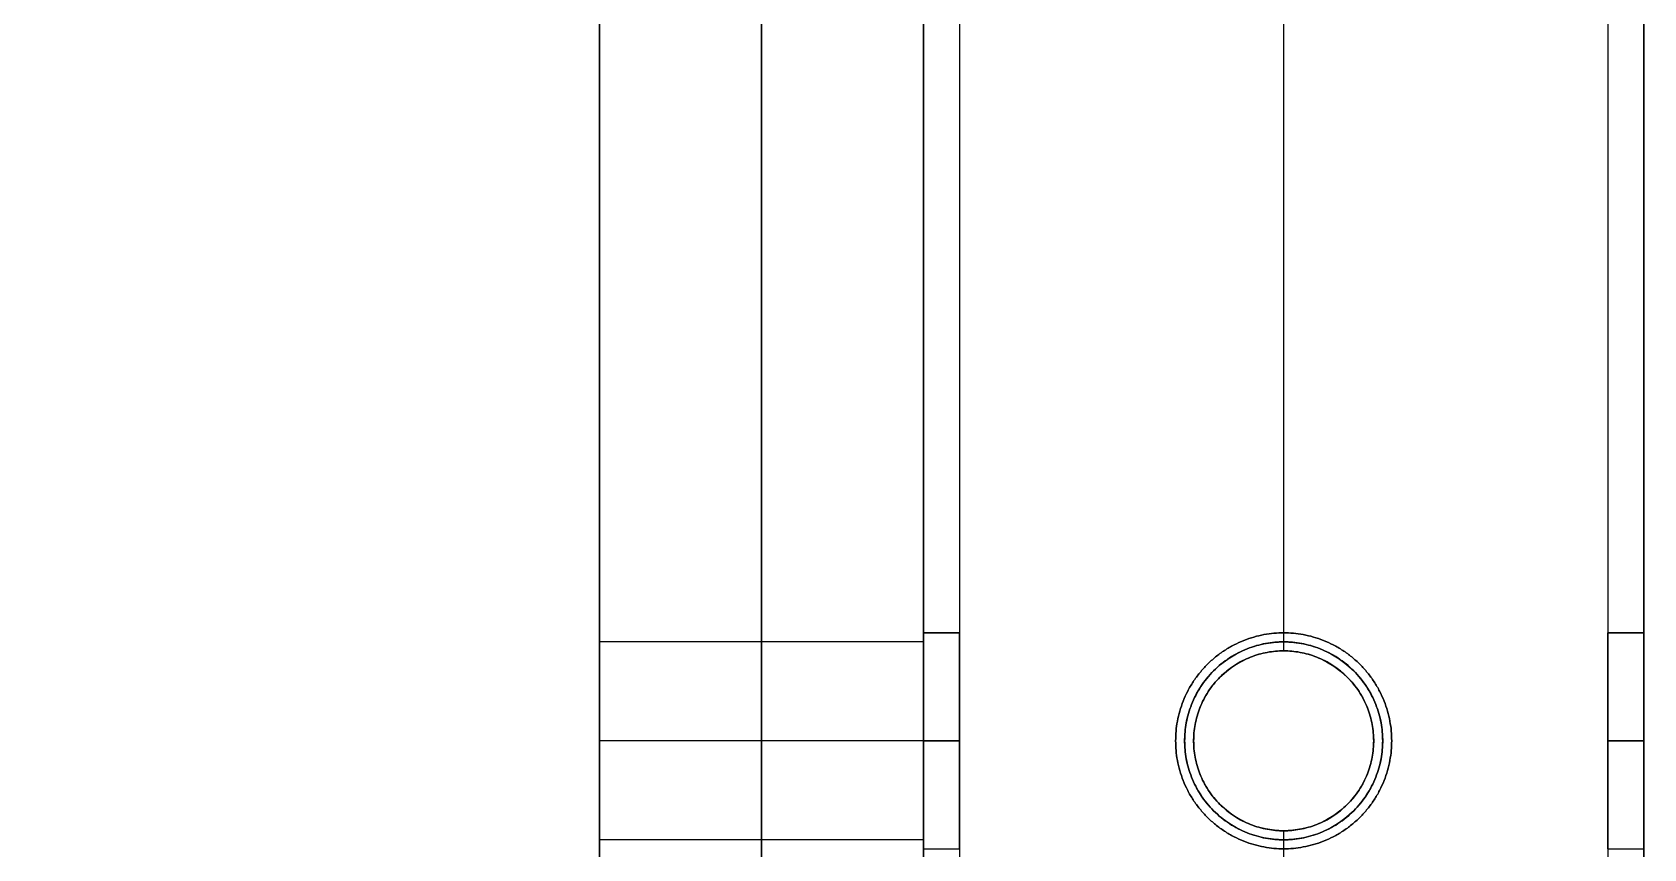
# Model space of a CAD drawing. Header units: millimetres. Extents: x -6529 to 809, y -8611 to 207.
# Drawn here: x 719.5 to 809, y -4921.7 to -4876.3 of the extents above; entities that cross this region are included whole.
import ezdxf

# ---------------------------------------------------------------- set-up
doc = ezdxf.new("R2010")
doc.units = ezdxf.units.MM
doc.header["$MEASUREMENT"] = 0
for name, color, linetype, true_color in [('gaten$11mm', 7, 'Continuous', 0xff6a35), ('platen', 7, 'Continuous', 0x007f00), ('staal', 5, 'Continuous', 0x0000ff)]:
    doc.layers.add(name, color=color, linetype=linetype, true_color=true_color)

# ---------------------------------------------------------------- blocks, each defined once
blk = doc.blocks.new('top plaat')
at = {"layer": 'platen'}
for p, q in [((1296, -1175), (1296, -1175, 18)), ((1290.5, -1180.5), (1290.5, -1180.5, 18)), ((1301.5, -1180.5), (1301.5, -1180.5, 18)), ((1296, -1186), (1296, -1186, 18))]:
    blk.add_line(p, q, dxfattribs=at)
for points in [[(1316, -1236), (1316, -927), (1316, -618), (1316, -309), (1316, 0)], [(1316, -1236, 18), (1316, -927, 18), (1316, -618, 18), (1316, -309, 18), (1316, 0, 18)], [(1316, -1236, 9), (1316, -927, 9), (1316, -618, 9), (1316, -309, 9), (1316, 0, 9)]]:
    blk.add_open_spline(points, degree=2, knots=[7292.2246, 7292.2246, 7292.2246, 7911.517745, 7911.517745, 8530.810891, 8530.810891, 8530.810891], dxfattribs=at)
for points, knots in [([(1290.5, -1180.5), (1290.5, -1175), (1296, -1175), (1301.5, -1175), (1301.5, -1180.5), (1301.5, -1186), (1296, -1186), (1290.5, -1186), (1290.5, -1180.5)], [-31.415927, -31.415927, -31.415927, -23.561945, -23.561945, -15.707963, -15.707963, -7.853982, -7.853982, 0, 0, 0]), ([(1290.5, -1180.5, 18), (1290.5, -1175, 18), (1296, -1175, 18), (1301.5, -1175, 18), (1301.5, -1180.5, 18), (1301.5, -1186, 18), (1296, -1186, 18), (1290.5, -1186, 18), (1290.5, -1180.5, 18)], [-31.415927, -31.415927, -31.415927, -23.561945, -23.561945, -15.707963, -15.707963, -7.853982, -7.853982, 0, 0, 0]), ([(1290.5, -1180.5, 9), (1290.5, -1186, 9), (1296, -1186, 9), (1301.5, -1186, 9), (1301.5, -1180.5, 9), (1301.5, -1175, 9), (1296, -1175, 9), (1290.5, -1175, 9), (1290.5, -1180.5, 9)], [0, 0, 0, 7.853982, 7.853982, 15.707963, 15.707963, 23.561945, 23.561945, 31.415927, 31.415927, 31.415927])]:
    blk.add_rational_spline(points, [1, 0.707106781187, 1, 0.707106781187, 1, 0.707106781187, 1, 0.707106781187, 1], degree=2, knots=knots, dxfattribs=at)
blk = doc.blocks.new('plaat base')
at = {"layer": 'platen'}
for p, q in [((1220.5, 43.5), (1220.5, 43.5, 18)), ((1215, 38), (1215, 38, 18)), ((1226, 38), (1226, 38, 18)), ((1220.5, 32.5), (1220.5, 32.5, 18)), ((58, -600), (1258, -600)), ((58, -600, 18), (1258, -600, 18)), ((1296, -1157), (1296, -1157, 18)), ((1290.5, -1162.5), (1290.5, -1162.5, 18)), ((1301.5, -1162.5), (1301.5, -1162.5, 18)), ((1296, -1168), (1296, -1168, 18))]:
    blk.add_line(p, q, dxfattribs=at)
for points in [[(1258, 58), (1108, 58), (958, 58)], [(1258, 58, 18), (1108, 58, 18), (958, 58, 18)], [(1258, 58, 9), (1108, 58, 9), (958, 58, 9)], [(1316, -1200), (1316, -1050), (1316, -900)], [(1316, -1200, 18), (1316, -1050, 18), (1316, -900, 18)], [(1316, -1200, 9), (1316, -1050, 9), (1316, -900, 9)], [(958, -1200), (1137, -1200), (1316, -1200)], [(958, -1200, 18), (1137, -1200, 18), (1316, -1200, 18)], [(958, -1200, 9), (1137, -1200, 9), (1316, -1200, 9)]]:
    blk.add_open_spline(points, degree=2, dxfattribs=at)
for points in [[(1220.5, 43.5), (1226, 43.5), (1226, 38), (1226, 32.5), (1220.5, 32.5), (1215, 32.5), (1215, 38), (1215, 43.5), (1220.5, 43.5)], [(1220.5, 43.5, 18), (1226, 43.5, 18), (1226, 38, 18), (1226, 32.5, 18), (1220.5, 32.5, 18), (1215, 32.5, 18), (1215, 38, 18), (1215, 43.5, 18), (1220.5, 43.5, 18)], [(1290.5, -1162.5), (1290.5, -1157), (1296, -1157), (1301.5, -1157), (1301.5, -1162.5), (1301.5, -1168), (1296, -1168), (1290.5, -1168), (1290.5, -1162.5)], [(1290.5, -1162.5, 18), (1290.5, -1157, 18), (1296, -1157, 18), (1301.5, -1157, 18), (1301.5, -1162.5, 18), (1301.5, -1168, 18), (1296, -1168, 18), (1290.5, -1168, 18), (1290.5, -1162.5, 18)]]:
    blk.add_rational_spline(points, [1, 0.707106781187, 1, 0.707106781187, 1, 0.707106781187, 1, 0.707106781187, 1], degree=2, knots=[-31.415927, -31.415927, -31.415927, -23.561945, -23.561945, -15.707963, -15.707963, -7.853982, -7.853982, 0, 0, 0], dxfattribs=at)

msp = doc.modelspace()

# ---------------------------------------------------------------- linework, layer by layer
at = {"layer": 'gaten$11mm'}
msp.add_circle((789.026, -4915.707), 5.5, dxfattribs=at)
at = {"layer": 'staal'}
for p, q in [((769.026, -4909.707, 20), (771.026, -4909.707, 20)), ((771.026, -4909.707, 1296), (769.026, -4909.707, 1296)), ((789.026, -4909.707, 1314), (789.026, -4909.707, 1316)), ((789.026, -4909.707, 1276), (789.026, -4909.707, 1278)), ((807.026, -4909.707, 20), (809.026, -4909.707, 20)), ((809.026, -4909.707, 1296), (807.026, -4909.707, 1296)), ((789.026, -4910.707, 38), (789.026, -4910.707, 40)), ((789.026, -4910.707), (789.026, -4910.707, 2)), ((769.026, -4915.707, 14), (771.026, -4915.707, 14)), ((769.026, -4915.707, 26), (771.026, -4915.707, 26)), ((771.026, -4915.707, 1290), (769.026, -4915.707, 1290)), ((771.026, -4915.707, 1302), (769.026, -4915.707, 1302)), ((783.026, -4915.707, 1314), (783.026, -4915.707, 1316)), ((783.026, -4915.707, 1276), (783.026, -4915.707, 1278)), ((784.026, -4915.707), (784.026, -4915.707, 2)), ((784.026, -4915.707, 38), (784.026, -4915.707, 40)), ((794.026, -4915.707, 38), (794.026, -4915.707, 40)), ((794.026, -4915.707), (794.026, -4915.707, 2)), ((795.026, -4915.707, 1314), (795.026, -4915.707, 1316)), ((795.026, -4915.707, 1276), (795.026, -4915.707, 1278)), ((807.026, -4915.707, 14), (809.026, -4915.707, 14)), ((807.026, -4915.707, 26), (809.026, -4915.707, 26)), ((809.026, -4915.707, 1290), (807.026, -4915.707, 1290)), ((809.026, -4915.707, 1302), (807.026, -4915.707, 1302)), ((789.026, -4920.707, 38), (789.026, -4920.707, 40)), ((789.026, -4920.707), (789.026, -4920.707, 2)), ((769.026, -4921.707, 20), (771.026, -4921.707, 20)), ((807.026, -4921.707, 20), (809.026, -4921.707, 20))]:
    msp.add_line(p, q, dxfattribs=at)
for points in [[(-506.974, -3695.207), (809.026, -3695.207), (809.026, -5011.207), (-506.974, -5011.207)], [(-466.974, -3735.207), (769.026, -3735.207), (769.026, -4971.207), (-466.974, -4971.207)]]:
    msp.add_lwpolyline(points, close=True, dxfattribs=at)
for centre in [(789.026, -4915.707), (789.026, -4915.707, 39), (789.026, -4915.707, 1)]:
    msp.add_circle(centre, 5, dxfattribs=at)
for points in [[(809.026, -3695.207), (809.026, -4353.207), (809.026, -5011.207)], [(809.026, -3695.207, 40), (809.026, -4353.207, 40), (809.026, -5011.207, 40)], [(809.026, -3695.207, 1276), (809.026, -4353.207, 1276), (809.026, -5011.207, 1276)], [(809.026, -3695.207, 1316), (809.026, -4353.207, 1316), (809.026, -5011.207, 1316)], [(807.026, -3697.207, 38), (807.026, -4353.207, 38), (807.026, -5009.207, 38)], [(807.026, -3697.207, 2), (807.026, -4353.207, 2), (807.026, -5009.207, 2)], [(807.026, -3697.207, 1314), (807.026, -4353.207, 1314), (807.026, -5009.207, 1314)], [(807.026, -3697.207, 1278), (807.026, -4353.207, 1278), (807.026, -5009.207, 1278)], [(771.026, -3733.207, 38), (771.026, -4353.207, 38), (771.026, -4973.207, 38)], [(771.026, -3733.207, 2), (771.026, -4353.207, 2), (771.026, -4973.207, 2)], [(771.026, -3733.207, 1314), (771.026, -4353.207, 1314), (771.026, -4973.207, 1314)], [(771.026, -3733.207, 1278), (771.026, -4353.207, 1278), (771.026, -4973.207, 1278)], [(769.026, -3735.207), (769.026, -4353.207), (769.026, -4971.207)], [(769.026, -3735.207, 40), (769.026, -4353.207, 40), (769.026, -4971.207, 40)], [(769.026, -3735.207, 1276), (769.026, -4353.207, 1276), (769.026, -4971.207, 1276)], [(769.026, -3735.207, 1316), (769.026, -4353.207, 1316), (769.026, -4971.207, 1316)], [(789.026, -4845.707, 40), (789.026, -4878.207, 40), (789.026, -4910.707, 40)], [(789.026, -4845.707, 38), (789.026, -4878.207, 38), (789.026, -4910.707, 38)], [(789.026, -4845.707, 2), (789.026, -4878.207, 2), (789.026, -4910.707, 2)], [(789.026, -4845.707), (789.026, -4878.207), (789.026, -4910.707)], [(769.026, -4846.707, 20), (769.026, -4878.207, 20), (769.026, -4909.707, 20)], [(769.026, -4846.707, 1296), (769.026, -4878.207, 1296), (769.026, -4909.707, 1296)], [(771.026, -4846.707, 20), (771.026, -4878.207, 20), (771.026, -4909.707, 20)], [(771.026, -4846.707, 1296), (771.026, -4878.207, 1296), (771.026, -4909.707, 1296)], [(789.026, -4846.707, 1316), (789.026, -4878.207, 1316), (789.026, -4909.707, 1316)], [(789.026, -4846.707, 1314), (789.026, -4878.207, 1314), (789.026, -4909.707, 1314)], [(789.026, -4846.707, 1278), (789.026, -4878.207, 1278), (789.026, -4909.707, 1278)], [(789.026, -4846.707, 1276), (789.026, -4878.207, 1276), (789.026, -4909.707, 1276)], [(807.026, -4846.707, 20), (807.026, -4878.207, 20), (807.026, -4909.707, 20)], [(807.026, -4846.707, 1296), (807.026, -4878.207, 1296), (807.026, -4909.707, 1296)], [(809.026, -4846.707, 20), (809.026, -4878.207, 20), (809.026, -4909.707, 20)], [(809.026, -4846.707, 1296), (809.026, -4878.207, 1296), (809.026, -4909.707, 1296)], [(789.026, -4920.707, 40), (789.026, -4955.957, 40), (789.026, -4991.207, 40)], [(789.026, -4920.707, 38), (789.026, -4955.957, 38), (789.026, -4991.207, 38)], [(789.026, -4920.707, 2), (789.026, -4955.957, 2), (789.026, -4991.207, 2)], [(789.026, -4920.707), (789.026, -4955.957), (789.026, -4991.207)], [(769.026, -4921.707, 20), (769.026, -4946.457, 20), (769.026, -4971.207, 20)], [(771.026, -4921.707, 20), (771.026, -4947.457, 20), (771.026, -4973.207, 20)], [(807.026, -4921.707, 20), (807.026, -4965.457, 20), (807.026, -5009.207, 20)], [(809.026, -4921.707, 20), (809.026, -4966.457, 20), (809.026, -5011.207, 20)]]:
    msp.add_open_spline(points, degree=2, dxfattribs=at)
for points, knots in [([(769.026, -4915.707, 14), (769.026, -4921.707, 14), (769.026, -4921.707, 20), (769.026, -4921.707, 26), (769.026, -4915.707, 26), (769.026, -4909.707, 26), (769.026, -4909.707, 20), (769.026, -4909.707, 14), (769.026, -4915.707, 14)], [-31.415927, -31.415927, -31.415927, -23.561945, -23.561945, -15.707963, -15.707963, -7.853982, -7.853982, 0, 0, 0]), ([(769.026, -4915.707, 1290), (769.026, -4921.707, 1290), (769.026, -4921.707, 1296), (769.026, -4921.707, 1302), (769.026, -4915.707, 1302), (769.026, -4909.707, 1302), (769.026, -4909.707, 1296), (769.026, -4909.707, 1290), (769.026, -4915.707, 1290)], [-31.415927, -31.415927, -31.415927, -23.561945, -23.561945, -15.707963, -15.707963, -7.853982, -7.853982, 0, 0, 0]), ([(771.026, -4915.707, 14), (771.026, -4909.707, 14), (771.026, -4909.707, 20), (771.026, -4909.707, 26), (771.026, -4915.707, 26), (771.026, -4921.707, 26), (771.026, -4921.707, 20), (771.026, -4921.707, 14), (771.026, -4915.707, 14)], [0, 0, 0, 7.853982, 7.853982, 15.707963, 15.707963, 23.561945, 23.561945, 31.415927, 31.415927, 31.415927]), ([(771.026, -4915.707, 1290), (771.026, -4909.707, 1290), (771.026, -4909.707, 1296), (771.026, -4909.707, 1302), (771.026, -4915.707, 1302), (771.026, -4921.707, 1302), (771.026, -4921.707, 1296), (771.026, -4921.707, 1290), (771.026, -4915.707, 1290)], [0, 0, 0, 7.853982, 7.853982, 15.707963, 15.707963, 23.561945, 23.561945, 31.415927, 31.415927, 31.415927]), ([(783.026, -4915.707, 1316), (783.026, -4921.707, 1316), (789.026, -4921.707, 1316), (795.026, -4921.707, 1316), (795.026, -4915.707, 1316), (795.026, -4909.707, 1316), (789.026, -4909.707, 1316), (783.026, -4909.707, 1316), (783.026, -4915.707, 1316)], [-31.415927, -31.415927, -31.415927, -23.561945, -23.561945, -15.707963, -15.707963, -7.853982, -7.853982, 0, 0, 0]), ([(783.026, -4915.707, 1314), (783.026, -4909.707, 1314), (789.026, -4909.707, 1314), (795.026, -4909.707, 1314), (795.026, -4915.707, 1314), (795.026, -4921.707, 1314), (789.026, -4921.707, 1314), (783.026, -4921.707, 1314), (783.026, -4915.707, 1314)], [0, 0, 0, 7.853982, 7.853982, 15.707963, 15.707963, 23.561945, 23.561945, 31.415927, 31.415927, 31.415927]), ([(783.026, -4915.707, 1278), (783.026, -4921.707, 1278), (789.026, -4921.707, 1278), (795.026, -4921.707, 1278), (795.026, -4915.707, 1278), (795.026, -4909.707, 1278), (789.026, -4909.707, 1278), (783.026, -4909.707, 1278), (783.026, -4915.707, 1278)], [-31.415927, -31.415927, -31.415927, -23.561945, -23.561945, -15.707963, -15.707963, -7.853982, -7.853982, 0, 0, 0]), ([(783.026, -4915.707, 1276), (783.026, -4909.707, 1276), (789.026, -4909.707, 1276), (795.026, -4909.707, 1276), (795.026, -4915.707, 1276), (795.026, -4921.707, 1276), (789.026, -4921.707, 1276), (783.026, -4921.707, 1276), (783.026, -4915.707, 1276)], [0, 0, 0, 7.853982, 7.853982, 15.707963, 15.707963, 23.561945, 23.561945, 31.415927, 31.415927, 31.415927]), ([(807.026, -4915.707, 14), (807.026, -4921.707, 14), (807.026, -4921.707, 20), (807.026, -4921.707, 26), (807.026, -4915.707, 26), (807.026, -4909.707, 26), (807.026, -4909.707, 20), (807.026, -4909.707, 14), (807.026, -4915.707, 14)], [-31.415927, -31.415927, -31.415927, -23.561945, -23.561945, -15.707963, -15.707963, -7.853982, -7.853982, 0, 0, 0]), ([(807.026, -4915.707, 1290), (807.026, -4921.707, 1290), (807.026, -4921.707, 1296), (807.026, -4921.707, 1302), (807.026, -4915.707, 1302), (807.026, -4909.707, 1302), (807.026, -4909.707, 1296), (807.026, -4909.707, 1290), (807.026, -4915.707, 1290)], [-31.415927, -31.415927, -31.415927, -23.561945, -23.561945, -15.707963, -15.707963, -7.853982, -7.853982, 0, 0, 0]), ([(809.026, -4915.707, 14), (809.026, -4909.707, 14), (809.026, -4909.707, 20), (809.026, -4909.707, 26), (809.026, -4915.707, 26), (809.026, -4921.707, 26), (809.026, -4921.707, 20), (809.026, -4921.707, 14), (809.026, -4915.707, 14)], [0, 0, 0, 7.853982, 7.853982, 15.707963, 15.707963, 23.561945, 23.561945, 31.415927, 31.415927, 31.415927]), ([(809.026, -4915.707, 1290), (809.026, -4909.707, 1290), (809.026, -4909.707, 1296), (809.026, -4909.707, 1302), (809.026, -4915.707, 1302), (809.026, -4921.707, 1302), (809.026, -4921.707, 1296), (809.026, -4921.707, 1290), (809.026, -4915.707, 1290)], [0, 0, 0, 7.853982, 7.853982, 15.707963, 15.707963, 23.561945, 23.561945, 31.415927, 31.415927, 31.415927]), ([(784.026, -4915.707, 40), (784.026, -4920.707, 40), (789.026, -4920.707, 40), (794.026, -4920.707, 40), (794.026, -4915.707, 40), (794.026, -4910.707, 40), (789.026, -4910.707, 40), (784.026, -4910.707, 40), (784.026, -4915.707, 40)], [-31.415927, -31.415927, -31.415927, -23.561945, -23.561945, -15.707963, -15.707963, -7.853982, -7.853982, 0, 0, 0]), ([(784.026, -4915.707, 38), (784.026, -4910.707, 38), (789.026, -4910.707, 38), (794.026, -4910.707, 38), (794.026, -4915.707, 38), (794.026, -4920.707, 38), (789.026, -4920.707, 38), (784.026, -4920.707, 38), (784.026, -4915.707, 38)], [0, 0, 0, 7.853982, 7.853982, 15.707963, 15.707963, 23.561945, 23.561945, 31.415927, 31.415927, 31.415927]), ([(784.026, -4915.707, 2), (784.026, -4920.707, 2), (789.026, -4920.707, 2), (794.026, -4920.707, 2), (794.026, -4915.707, 2), (794.026, -4910.707, 2), (789.026, -4910.707, 2), (784.026, -4910.707, 2), (784.026, -4915.707, 2)], [-31.415927, -31.415927, -31.415927, -23.561945, -23.561945, -15.707963, -15.707963, -7.853982, -7.853982, 0, 0, 0])]:
    msp.add_rational_spline(points, [1, 0.707106781187, 1, 0.707106781187, 1, 0.707106781187, 1, 0.707106781187, 1], degree=2, knots=knots, dxfattribs=at)

# ---------------------------------------------------------------- block references
at = {"layer": 'platen'}
for name, p in [('top plaat', (-506.974, -3735.207, 1316)), ('plaat base', (-506.974, -3753.207, 40))]:
    msp.add_blockref(name, p, dxfattribs=at)
at = {"layer": 'platen', "extrusion": (-1, 4.54671e-15, 0)}
msp.add_blockref('plaat base', (3695.207, 1258, -769.026), dxfattribs=at)

doc.saveas('drawing.dxf')
